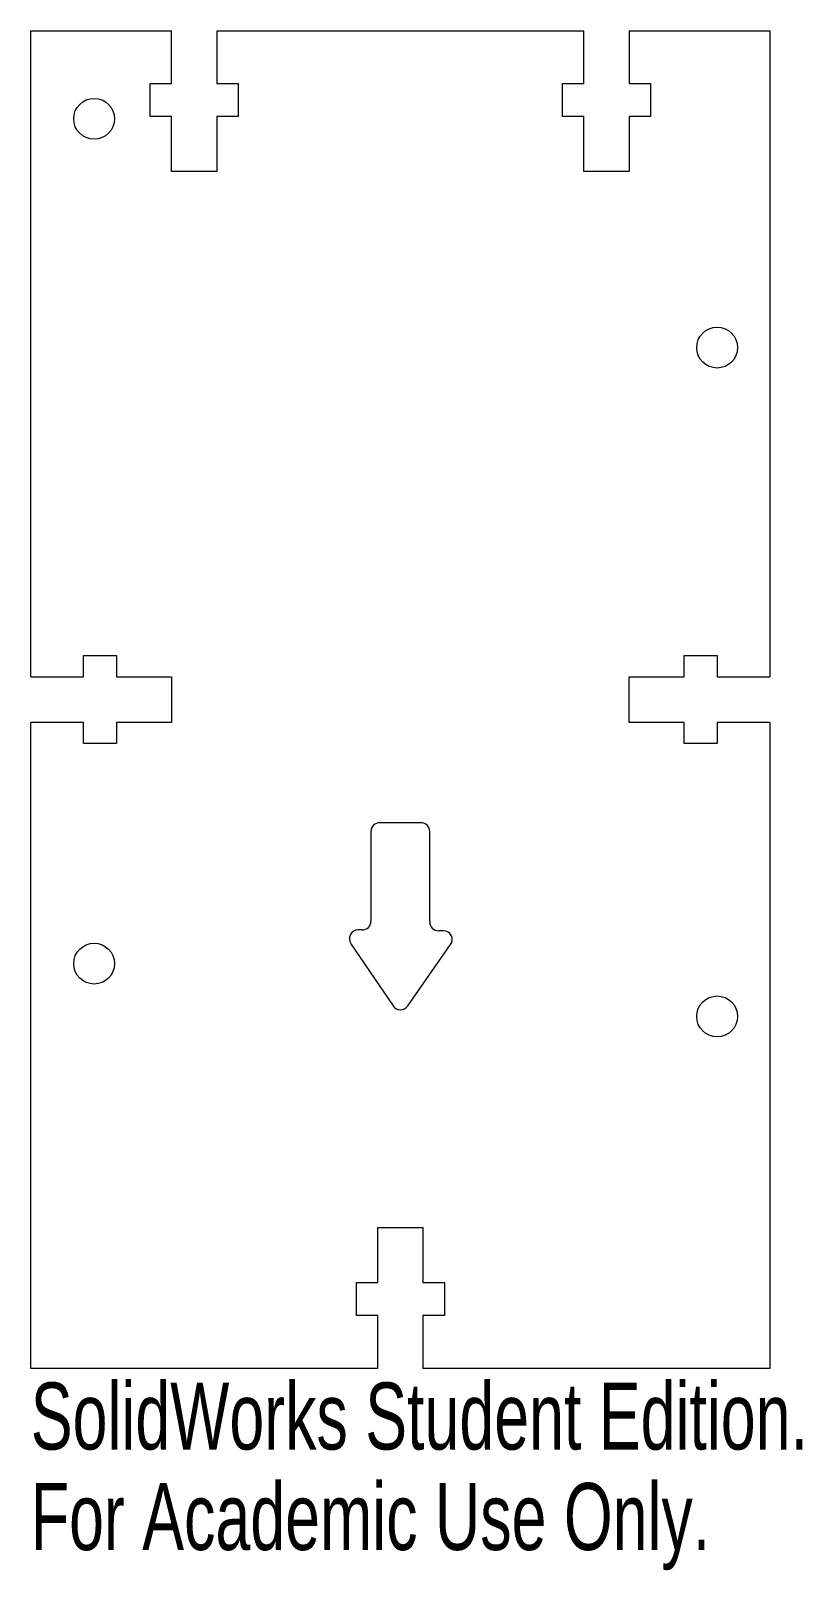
# Model space of a CAD drawing. Header units: inches. Extents: x 0 to 2.19, y -4.37 to 0.
import ezdxf

# ---------------------------------------------------------------- set-up
doc = ezdxf.new("R2010")
doc.units = ezdxf.units.IN
doc.header["$MEASUREMENT"] = 0
doc.styles.add('SLDTEXTSTYLE0', font='TXT', dxfattribs={"width": 0.7})

msp = doc.modelspace()

# ---------------------------------------------------------------- linework, layer by layer
at = {"color": 7, "linetype": 'Continuous', "lineweight": 15}
for p, q in [((0, -1.835), (0, 0)), ((0, 0), (0.4, 0)), ((0.4, -0.15), (0.4, 0)), ((0.5285, 0), (0.5285, -0.15)), ((0.5285, 0), (1.5715, 0)), ((1.5715, -0.15), (1.5715, 0)), ((1.7, 0), (1.7, -0.15)), ((1.7, 0), (2.1, 0)), ((2.1, 0), (2.1, -1.835)), ((0.3392, -0.15), (0.4, -0.15)), ((0.3392, -0.2437), (0.3392, -0.15)), ((0.5285, -0.15), (0.5893, -0.15)), ((0.5893, -0.15), (0.5893, -0.2437)), ((1.5108, -0.15), (1.5715, -0.15)), ((1.5108, -0.2437), (1.5108, -0.15)), ((1.7, -0.15), (1.7608, -0.15)), ((1.7608, -0.15), (1.7608, -0.2437)), ((0.4, -0.2437), (0.3392, -0.2437)), ((0.4, -0.4), (0.4, -0.2437)), ((0.5285, -0.2437), (0.5285, -0.4)), ((0.5893, -0.2437), (0.5285, -0.2437)), ((1.5715, -0.2437), (1.5108, -0.2437)), ((1.5715, -0.4), (1.5715, -0.2437)), ((1.7, -0.2437), (1.7, -0.4)), ((1.7608, -0.2437), (1.7, -0.2437)), ((0.5285, -0.4), (0.4, -0.4)), ((1.7, -0.4), (1.5715, -0.4)), ((0.15, -1.775), (0.2437, -1.775)), ((0.15, -1.835), (0.15, -1.775)), ((0.2437, -1.775), (0.2437, -1.835)), ((1.8562, -1.775), (1.95, -1.775)), ((1.8562, -1.835), (1.8562, -1.775)), ((1.95, -1.775), (1.95, -1.835)), ((0, -1.835), (0.15, -1.835)), ((0.2437, -1.835), (0.4, -1.835)), ((0.4, -1.835), (0.4, -1.965)), ((1.7, -1.835), (1.8562, -1.835)), ((1.7, -1.965), (1.7, -1.835)), ((1.95, -1.835), (2.1, -1.835)), ((0.15, -1.965), (0, -1.965)), ((0, -3.8), (0, -1.965)), ((0.15, -2.025), (0.15, -1.965)), ((0.2437, -1.965), (0.2437, -2.025)), ((0.4, -1.965), (0.2437, -1.965)), ((1.8562, -1.965), (1.7, -1.965)), ((1.8562, -2.025), (1.8562, -1.965)), ((1.95, -1.965), (1.95, -2.025)), ((2.1, -1.965), (1.95, -1.965)), ((2.1, -1.965), (2.1, -3.8)), ((0.2437, -2.025), (0.15, -2.025)), ((1.95, -2.025), (1.8562, -2.025)), ((1.1085, -2.2497), (0.9915, -2.2497)), ((0.9665, -2.2747), (0.9665, -2.5293)), ((1.1335, -2.5316), (1.1335, -2.2747)), ((0.9415, -2.5543), (0.9302, -2.5543)), ((1.1724, -2.5566), (1.1585, -2.5566)), ((0.9095, -2.5934), (1.0296, -2.77)), ((1.0708, -2.7703), (1.1928, -2.5959)), ((0.9858, -3.4), (1.1142, -3.4)), ((0.9858, -3.5562), (0.9858, -3.4)), ((1.1142, -3.4), (1.1142, -3.5562)), ((0.925, -3.5562), (0.9858, -3.5562)), ((0.925, -3.65), (0.925, -3.5562)), ((1.1142, -3.5562), (1.175, -3.5562)), ((1.175, -3.5562), (1.175, -3.65)), ((0.9858, -3.65), (0.925, -3.65)), ((0.9858, -3.8), (0.9858, -3.65)), ((1.1142, -3.65), (1.1142, -3.8)), ((1.175, -3.65), (1.1142, -3.65)), ((0.9858, -3.8), (0, -3.8)), ((2.1, -3.8), (1.1142, -3.8))]:
    msp.add_line(p, q, dxfattribs=at)
for centre in [(0.18, -0.25), (1.95, -0.9), (0.18, -2.65), (1.95, -2.8)]:
    msp.add_circle(centre, 0.058, dxfattribs=at)
for centre, start, end in [((0.9915, -2.2747), 90, 180), ((1.1085, -2.2747), 0, 90), ((0.9415, -2.5293), 270, 0), ((1.1585, -2.5316), 180, 270), ((0.9302, -2.5793), 90, 214.2157), ((1.1724, -2.5816), 325.008, 90), ((1.0503, -2.756), 214.2157, 325.008)]:
    msp.add_arc(centre, 0.025, start, end, dxfattribs=at)

# ---------------------------------------------------------------- texts
at = {"color": 7, "linetype": 'Continuous', "char_height": 0.1903, "attachment_point": 1, "style": 'SLDTEXTSTYLE0'}
for s, insert in [('SolidWorks Student Edition.', (0, -3.8401)), ('For Academic Use Only.', (0, -4.1256))]:
    msp.add_mtext(s, dxfattribs=dict(at, insert=insert))

doc.saveas('drawing.dxf')
